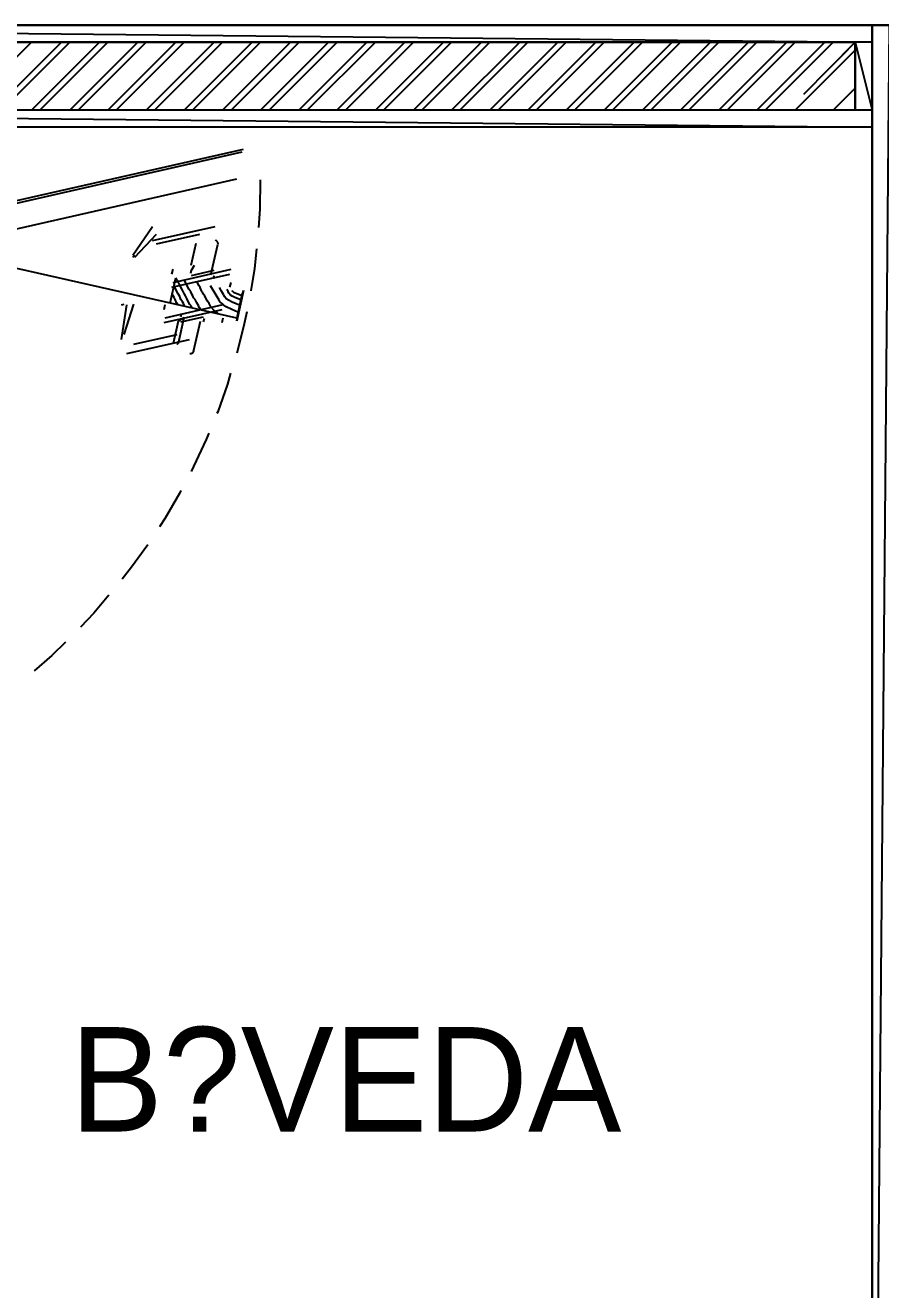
# Model space of a CAD drawing. Header units: millimetres. Extents: x 7649 to 34105, y 3983 to 25377.
# Drawn here: x 20171 to 21429, y 9559 to 11418 of the extents above; entities that cross this region are included whole.
import ezdxf

# ---------------------------------------------------------------- set-up
doc = ezdxf.new("R2010")
doc.units = ezdxf.units.MM

msp = doc.modelspace()

# ---------------------------------------------------------------- linework, layer by layer
at = {"layer": 'GEOMETRY', "color": 7}
for p, q in [((21416.25694, 11418.00556), (19016.48611, 11418.00556)), ((19016.48611, 11418.00556), (21416.25694, 11393.13472)), ((19016.48611, 11418.00556), (21416.25694, 11393.13472)), ((21416.25694, 11393.13472), (21416.25694, 11418.00556)), ((21416.25694, 11418.00556), (21416.25694, 8518.17222)), ((21416.25694, 8518.17222), (21441.65694, 11418.00556)), ((21441.65694, 11418.00556), (21416.25694, 11418.00556)), ((21416.25694, 8518.17222), (21441.65694, 11418.00556)), ((21416.25694, 11393.13472), (19016.48611, 11393.13472)), ((20080.64028, 11293.12222), (20180.65278, 11393.13472)), ((20124.56111, 11293.12222), (20224.57361, 11393.13472)), ((20136.73194, 11293.12222), (20236.74444, 11393.13472)), ((20180.65278, 11293.12222), (20280.66528, 11393.13472)), ((20192.82361, 11293.12222), (20292.83611, 11393.13472)), ((20236.74444, 11293.12222), (20336.75694, 11393.13472)), ((20248.91528, 11293.12222), (20348.92778, 11393.13472)), ((20292.83611, 11293.12222), (20392.84861, 11393.13472)), ((20305.00694, 11293.12222), (20405.01944, 11393.13472)), ((20348.92778, 11293.12222), (20448.94028, 11393.13472)), ((20361.09861, 11293.12222), (20461.11111, 11393.13472)), ((20405.01944, 11293.12222), (20505.03194, 11393.13472)), ((20417.19028, 11293.12222), (20517.20278, 11393.13472)), ((20461.11111, 11293.12222), (20561.12361, 11393.13472)), ((20473.81111, 11293.12222), (20573.82361, 11393.13472)), ((20517.20278, 11293.12222), (20617.21528, 11393.13472)), ((20529.90278, 11293.12222), (20629.91528, 11393.13472)), ((20573.29444, 11293.12222), (20673.30694, 11393.13472)), ((20585.99444, 11293.12222), (20686.00694, 11393.13472)), ((20629.38611, 11293.12222), (20729.39861, 11393.13472)), ((20642.08611, 11293.12222), (20742.09861, 11393.13472)), ((20686.00694, 11293.12222), (20786.01944, 11393.13472)), ((20698.17778, 11293.12222), (20798.19028, 11393.13472)), ((20742.09861, 11293.12222), (20842.11111, 11393.13472)), ((20754.26944, 11293.12222), (20854.28194, 11393.13472)), ((20798.19028, 11293.12222), (20898.20278, 11393.13472)), ((20810.36111, 11293.12222), (20910.37361, 11393.13472)), ((20854.28194, 11293.12222), (20954.29444, 11393.13472)), ((20866.45278, 11293.12222), (20966.46528, 11393.13472)), ((20910.37361, 11293.12222), (21010.38611, 11393.13472)), ((20922.54444, 11293.12222), (21022.55694, 11393.13472)), ((20966.46528, 11293.12222), (21066.47778, 11393.13472)), ((20978.63611, 11293.12222), (21078.64861, 11393.13472)), ((21022.55694, 11293.12222), (21122.56944, 11393.13472)), ((21034.72778, 11293.12222), (21134.74028, 11393.13472)), ((21078.64861, 11293.12222), (21178.66111, 11393.13472)), ((21090.81944, 11293.12222), (21190.83194, 11393.13472)), ((21134.74028, 11293.12222), (21234.75278, 11393.13472)), ((21146.91111, 11293.12222), (21246.92361, 11393.13472)), ((21190.83194, 11293.12222), (21290.84444, 11393.13472)), ((21203.00278, 11293.12222), (21303.01528, 11393.13472)), ((21246.92361, 11293.12222), (21346.93611, 11393.13472)), ((21259.09444, 11293.12222), (21359.10694, 11393.13472)), ((21303.01528, 11293.12222), (21391.38611, 11381.49306)), ((21315.71528, 11316.93472), (21391.38611, 11393.13472)), ((21371.80694, 11373.02639), (21391.38611, 11393.13472)), ((21416.25694, 11393.13472), (21391.38611, 11393.13472)), ((21391.38611, 11393.13472), (21416.25694, 11293.12222)), ((21391.38611, 11393.13472), (21416.25694, 11293.12222)), ((21391.38611, 11293.12222), (21391.38611, 11393.13472)), ((21416.25694, 11293.12222), (21416.25694, 11393.13472)), ((21359.10694, 11293.12222), (21391.38611, 11325.40139)), ((21416.25694, 11293.12222), (19016.48611, 11293.12222)), ((19016.48611, 11293.12222), (21416.25694, 11268.25139)), ((19016.48611, 11293.12222), (21416.25694, 11268.25139)), ((21416.25694, 11293.12222), (21391.38611, 11293.12222)), ((21416.25694, 11268.25139), (21416.25694, 11293.12222)), ((21416.25694, 11268.25139), (19016.48611, 11268.25139)), ((19573.69861, 11024.30556), (20490.21528, 11231.73889)), ((19574.22778, 11028.00972), (20492.33194, 11235.97222)), ((20482.27778, 10987.26389), (19562.58611, 11195.22639)), ((19560.46944, 10983.55972), (20482.27778, 11192.05139)), ((20516.67361, 11190.99306), (20516.14444, 11147.60139)), ((20516.14444, 11147.60139), (20514.02778, 11120.61389)), ((20329.34861, 11079.86806), (20358.45278, 11122.20139)), ((20358.45278, 11101.56389), (20450.52778, 11122.20139)), ((20332.52361, 11077.22222), (20364.27361, 11111.08889)), ((20364.27361, 11096.80139), (20427.77361, 11111.08889)), ((20451.4976, 11101.77392), (20450.84197, 11101.96903)), ((20452.10652, 11101.4993), (20451.4976, 11101.77392)), ((20452.66424, 11101.15232), (20452.10652, 11101.4993)), ((20453.16626, 11100.74017), (20452.66424, 11101.15232)), ((20453.60808, 11100.27001), (20453.16626, 11100.74017)), ((20453.98519, 11099.74901), (20453.60808, 11100.27001)), ((20454.2931, 11099.18435), (20453.98519, 11099.74901)), ((20415.07361, 11065.05139), (20422.48194, 11097.85972)), ((20444.17778, 11051.29306), (20454.23194, 11095.74306)), ((20454.52731, 11098.58319), (20454.2931, 11099.18435)), ((20454.68331, 11097.95271), (20454.52731, 11098.58319)), ((20454.63709, 11095.957), (20454.7427, 11096.63244)), ((20454.75661, 11097.30007), (20454.68331, 11097.95271)), ((20454.7427, 11096.63244), (20454.75661, 11097.30007)), ((20511.38194, 11089.39306), (20508.20694, 11060.28889)), ((20329.34861, 11077.22222), (20332.52361, 11079.86806)), ((20415.07361, 11057.11389), (20420.36528, 11065.05139)), ((20384.38194, 11009.48889), (20392.84861, 11046.53056)), ((20387.02778, 11051.82222), (20388.61528, 11059.23056)), ((20387.02778, 11032.77222), (20472.22361, 11051.82222)), ((20388.61528, 11039.65139), (20473.81111, 11059.23056)), ((20396.55278, 11039.65139), (20392.84861, 11046.53056)), ((20408.72361, 11036.47639), (20405.01944, 11043.88472)), ((20414.54444, 11053.40972), (20415.60278, 11058.17222)), ((20415.60278, 11050.23472), (20448.94028, 11058.17222)), ((20447.88194, 11045.47222), (20448.94028, 11050.23472)), ((20508.20694, 11060.28889), (20502.91528, 11027.48056)), ((20393.37778, 11028.53889), (20390.20278, 11034.88889)), ((20396.02361, 11023.24722), (20393.37778, 11028.53889)), ((20399.72778, 11033.83056), (20396.55278, 11039.65139)), ((20402.37361, 11028.53889), (20399.72778, 11033.83056)), ((20405.01944, 11023.77639), (20402.37361, 11028.53889)), ((20411.89861, 11030.12639), (20408.72361, 11036.47639)), ((20414.54444, 11025.89306), (20411.89861, 11030.12639)), ((20416.13194, 11022.71806), (20414.54444, 11025.89306)), ((20426.71528, 11035.41806), (20424.59861, 11039.65139)), ((20428.30278, 11032.24306), (20426.71528, 11035.41806)), ((20429.36111, 11030.12639), (20428.30278, 11032.24306)), ((20429.89028, 11028.53889), (20429.36111, 11030.12639)), ((20430.41944, 11027.48056), (20429.89028, 11028.53889)), ((20430.94861, 11027.48056), (20430.41944, 11027.48056)), ((20430.94861, 11026.95139), (20430.94861, 11027.48056)), ((20430.94861, 11026.42222), (20430.94861, 11026.95139)), ((20432.00694, 11025.36389), (20430.94861, 11026.42222)), ((20433.06528, 11023.24722), (20432.00694, 11025.36389)), ((20450.52778, 11023.77639), (20443.64861, 11034.88889)), ((20460.05278, 11026.95139), (20456.87778, 11032.24306)), ((20462.69861, 11022.18889), (20460.05278, 11026.95139)), ((20469.57778, 11026.42222), (20467.46111, 11029.59722)), ((20470.63611, 11024.30556), (20469.57778, 11026.42222)), ((20472.22361, 11032.77222), (20473.81111, 11039.65139)), ((20475.92778, 11026.95139), (20475.39861, 11028.00972)), ((20476.45694, 11026.42222), (20475.92778, 11026.95139)), ((20476.98611, 11025.89306), (20476.45694, 11026.42222)), ((20478.57361, 11024.83472), (20476.98611, 11025.89306)), ((20482.27778, 10983.55972), (20492.33194, 11028.00972)), ((20492.33194, 11028.00972), (20482.27778, 10983.55972)), ((20312.94444, 11006.84306), (20316.64861, 11007.90139)), ((20312.94444, 10956.04306), (20320.88194, 11006.84306)), ((20316.64861, 10963.45139), (20330.93611, 11007.90139)), ((20375.38611, 10999.96389), (20376.97361, 11007.37222)), ((20376.97361, 10987.79306), (20462.16944, 11007.37222)), ((20390.20278, 11017.95556), (20387.55694, 11022.71806)), ((20392.31944, 11013.72222), (20390.20278, 11017.95556)), ((20393.90694, 11010.01806), (20392.31944, 11013.72222)), ((20396.02361, 11006.84306), (20393.90694, 11010.01806)), ((20398.66944, 11019.01389), (20396.02361, 11023.24722)), ((20400.25694, 11014.78056), (20398.66944, 11019.01389)), ((20402.37361, 11011.60556), (20400.25694, 11014.78056)), ((20403.96111, 11008.95972), (20402.37361, 11011.60556)), ((20406.07778, 11004.72639), (20403.96111, 11008.95972)), ((20407.13611, 11020.07222), (20405.01944, 11023.77639)), ((20408.72361, 11016.36806), (20407.13611, 11020.07222)), ((20411.36944, 11011.07639), (20408.72361, 11016.36806)), ((20413.48611, 11007.37222), (20411.36944, 11011.07639)), ((20415.07361, 11005.25556), (20413.48611, 11007.37222)), ((20417.71944, 11020.07222), (20416.13194, 11022.71806)), ((20418.24861, 11018.48472), (20417.71944, 11020.07222)), ((20419.30694, 11016.89722), (20418.24861, 11018.48472)), ((20420.89444, 11014.78056), (20419.30694, 11016.89722)), ((20423.54028, 11010.01806), (20420.89444, 11014.78056)), ((20426.18611, 11005.78472), (20423.54028, 11010.01806)), ((20435.18194, 11019.54306), (20433.06528, 11023.24722)), ((20439.41528, 11012.13472), (20435.18194, 11019.54306)), ((20441.53194, 11008.95972), (20439.41528, 11012.13472)), ((20442.59028, 11006.84306), (20441.53194, 11008.95972)), ((20444.17778, 11004.19722), (20442.59028, 11006.84306)), ((20456.34861, 11013.72222), (20450.52778, 11023.77639)), ((20457.93611, 11011.07639), (20456.34861, 11013.72222)), ((20460.58194, 11008.95972), (20457.93611, 11011.07639)), ((20463.22778, 11006.31389), (20460.58194, 11008.95972)), ((20464.81528, 11018.48472), (20462.69861, 11022.18889)), ((20466.93194, 11015.83889), (20464.81528, 11018.48472)), ((20470.10694, 11013.72222), (20466.93194, 11015.83889)), ((20475.39861, 11011.07639), (20470.10694, 11013.72222)), ((20473.28194, 11021.13056), (20470.63611, 11024.30556)), ((20475.39861, 11019.54306), (20473.28194, 11021.13056)), ((20479.63194, 11017.95556), (20475.39861, 11019.54306)), ((20481.21944, 11008.43056), (20475.39861, 11011.07639)), ((20483.86528, 11022.71806), (20478.57361, 11024.83472)), ((20488.09861, 11014.25139), (20479.63194, 11017.95556)), ((20486.51111, 11006.31389), (20481.21944, 11008.43056)), ((20490.21528, 11024.30556), (20482.27778, 10987.26389)), ((20489.68611, 11020.07222), (20483.86528, 11022.71806)), ((20375.38611, 10980.91389), (20460.58194, 10999.96389)), ((20396.55278, 10950.75139), (20405.01944, 10988.32222)), ((20396.55278, 10983.55972), (20405.01944, 10988.32222)), ((20400.25694, 10989.38056), (20401.31528, 10994.14306)), ((20400.25694, 10981.97222), (20433.59444, 10989.38056)), ((20416.66111, 11002.08056), (20415.07361, 11005.25556)), ((20427.24444, 11003.13889), (20426.18611, 11005.78472)), ((20429.89028, 10999.43472), (20427.24444, 11003.13889)), ((20449.46944, 10998.37639), (20444.17778, 11004.19722)), ((20455.29028, 10993.61389), (20449.46944, 10998.37639)), ((20466.93194, 11004.19722), (20463.22778, 11006.31389)), ((20474.86944, 10999.96389), (20466.93194, 11004.19722)), ((20483.86528, 10996.25972), (20474.86944, 10999.96389)), ((20497.09444, 10996.78889), (20492.33194, 10974.56389)), ((20389.14444, 10950.75139), (20396.55278, 10983.55972)), ((20418.77778, 10938.58056), (20428.83194, 10983.03056)), ((20433.59444, 10981.97222), (20434.65278, 10986.73472)), ((20460.58194, 10980.91389), (20462.16944, 10987.79306)), ((20492.33194, 10974.56389), (20482.27778, 10935.93472)), ((20320.88194, 10935.40556), (20412.95694, 10956.04306)), ((20330.93611, 10949.16389), (20394.43611, 10963.45139)), ((20396.33426, 10950.67101), (20396.43544, 10950.89535)), ((20396.43544, 10950.89535), (20396.5073, 10951.1369)), ((20394.29142, 10949.73853), (20394.54044, 10949.69965)), ((20394.54044, 10949.69965), (20394.78657, 10949.69455)), ((20394.78657, 10949.69455), (20395.02716, 10949.72158)), ((20395.02716, 10949.72158), (20395.25956, 10949.77907)), ((20395.25956, 10949.77907), (20395.48115, 10949.86537)), ((20395.48115, 10949.86537), (20395.68926, 10949.97883)), ((20395.68926, 10949.97883), (20395.88128, 10950.11778)), ((20395.88128, 10950.11778), (20396.05454, 10950.28056)), ((20396.05454, 10950.28056), (20396.20642, 10950.46552)), ((20396.20642, 10950.46552), (20396.33426, 10950.67101)), ((20413.17192, 10935.52958), (20413.84734, 10935.42377)), ((20413.84734, 10935.42377), (20414.51491, 10935.40977)), ((20414.51491, 10935.40977), (20415.16747, 10935.48305)), ((20415.16747, 10935.48305), (20415.79785, 10935.6391)), ((20415.79785, 10935.6391), (20416.39889, 10935.87337)), ((20416.39889, 10935.87337), (20416.96342, 10936.18135)), ((20416.96342, 10936.18135), (20417.48429, 10936.55851)), ((20417.48429, 10936.55851), (20417.95433, 10937.00033)), ((20417.95433, 10937.00033), (20418.36637, 10937.50228)), ((20418.36637, 10937.50228), (20418.71326, 10938.05984)), ((20418.71326, 10938.05984), (20418.98783, 10938.66847)), ((20418.98783, 10938.66847), (20419.18292, 10939.32366)), ((20473.28194, 10906.30139), (20468.51944, 10890.42639)), ((20468.51944, 10890.42639), (20454.23194, 10849.68056)), ((20454.23194, 10849.68056), (20453.17361, 10847.03472)), ((20437.29861, 10808.93472), (20418.77778, 10769.24722)), ((20441.00278, 10818.45972), (20437.29861, 10808.93472)), ((20418.77778, 10769.24722), (20415.07361, 10761.83889)), ((20398.66944, 10730.61806), (20376.97361, 10693.04722)), ((20400.25694, 10733.79306), (20398.66944, 10730.61806)), ((20376.97361, 10693.04722), (20368.50694, 10680.34722)), ((20351.57361, 10653.88889), (20327.76111, 10621.08056)), ((20327.76111, 10621.08056), (20314.00278, 10603.61806)), ((20294.42361, 10579.80556), (20272.19861, 10553.34722)), ((20272.19861, 10553.34722), (20252.61944, 10533.23889)), ((20230.39444, 10511.01389), (20210.28611, 10491.43472)), ((20210.28611, 10491.43472), (20184.35694, 10468.68056))]:
    msp.add_line(p, q, dxfattribs=at)
at = {"layer": 'RECTANGLES', "color": 7}
for p, q in [((19016.48611, 11418.00556), (21416.25694, 11418.00556)), ((21416.25694, 11418.00556), (21416.25694, 11268.25139)), ((21416.25694, 11418.00556), (21566.54028, 11418.00556)), ((21416.25694, 8518.17222), (21416.25694, 11418.00556)), ((19041.35694, 11393.13472), (21391.38611, 11393.13472)), ((21391.38611, 11393.13472), (21391.38611, 11293.12222)), ((21391.38611, 11293.12222), (19041.35694, 11293.12222)), ((21416.25694, 11268.25139), (19016.48611, 11268.25139))]:
    msp.add_line(p, q, dxfattribs=at)

# ---------------------------------------------------------------- texts
at = {"layer": 'TEXT'}
msp.add_text('B?VEDA', height=153.66947, dxfattribs=at).set_placement((20236.74444, 9791.3558))

doc.saveas('drawing.dxf')
